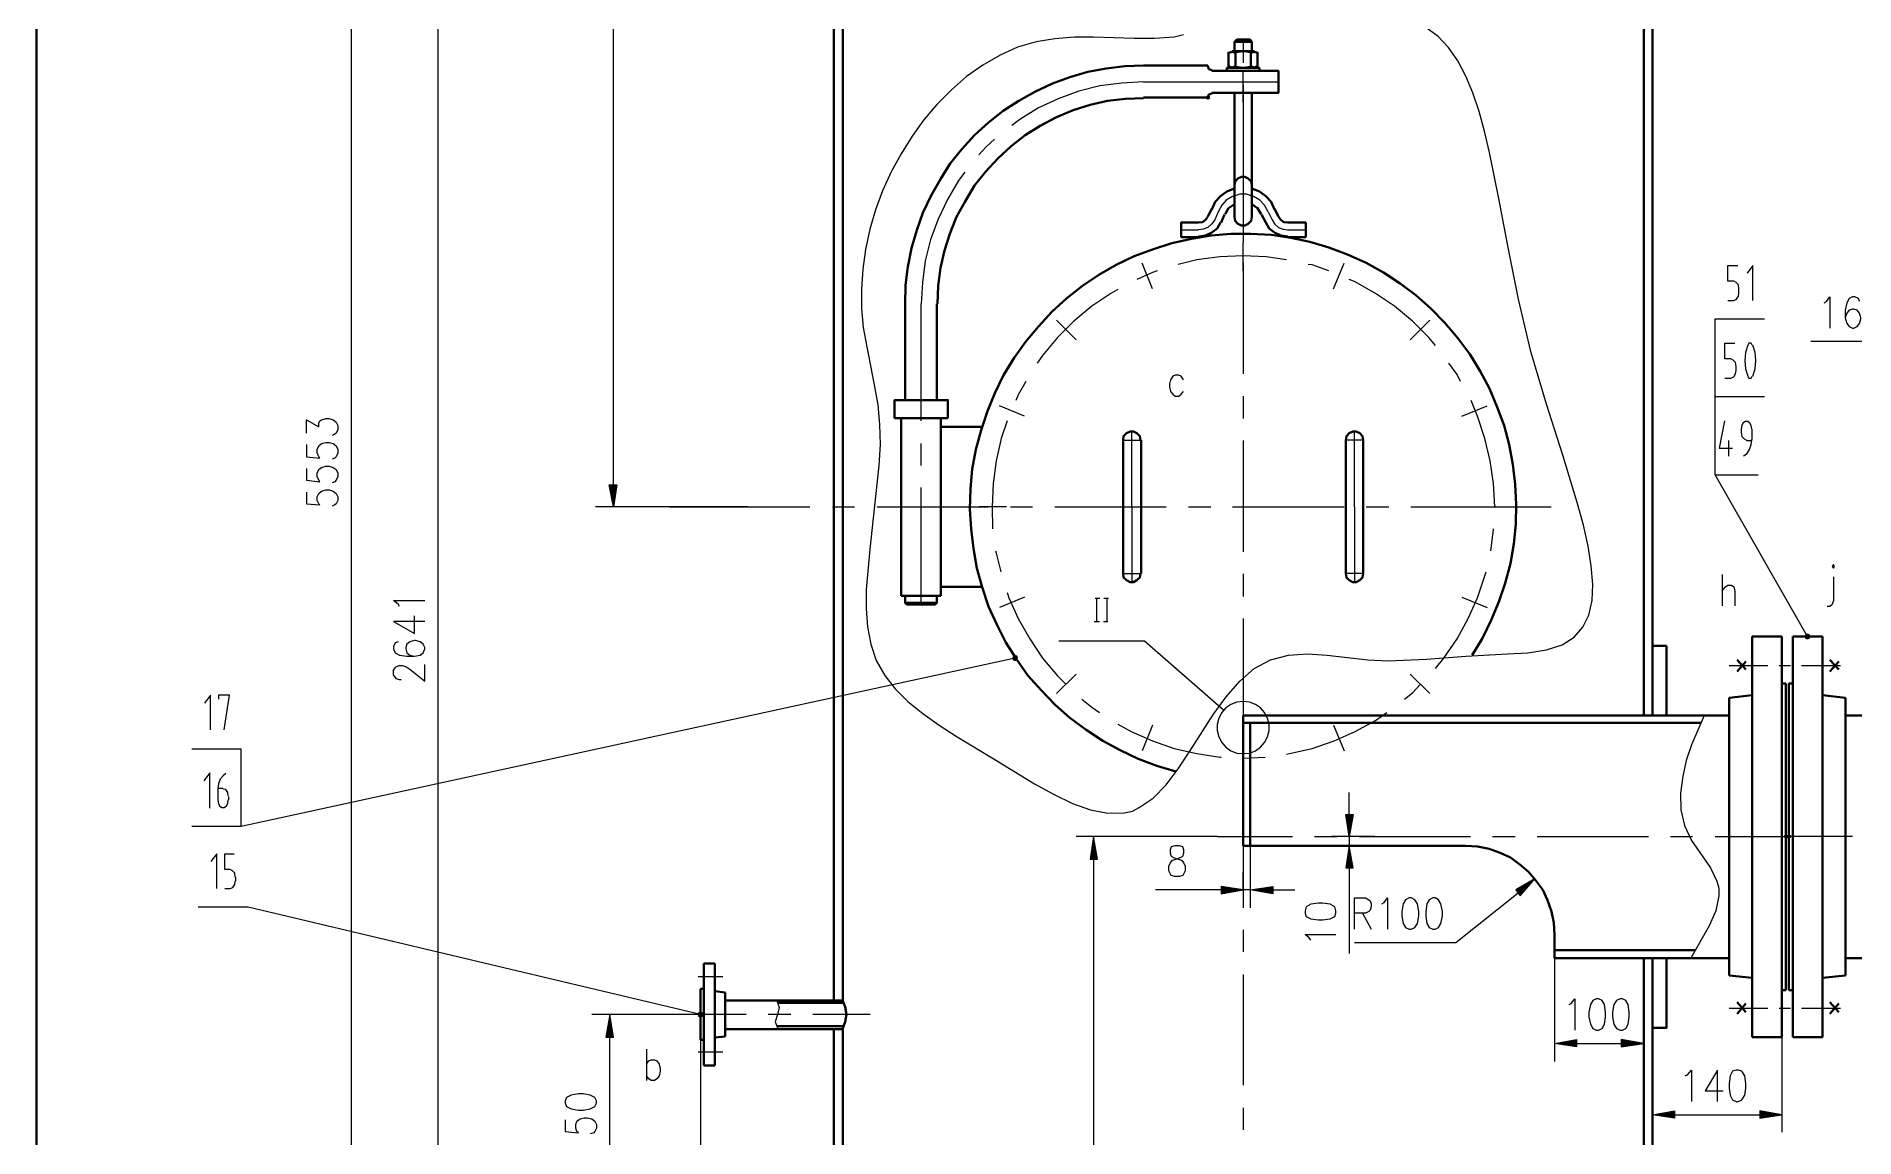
# Model space of a CAD drawing. Header units: millimetres. Extents: x -892 to 4698, y -3687 to 4524.
# Drawn here: x -892 to 1152, y 586 to 1824 of the extents above; entities that cross this region are included whole.
import ezdxf

# ---------------------------------------------------------------- set-up
doc = ezdxf.new("R2010")
doc.units = ezdxf.units.MM
doc.layers.add('1', color=7, linetype='Continuous')

msp = doc.modelspace()

# ---------------------------------------------------------------- hatches: boundary and pattern name
h = msp.add_hatch(color=0)
h.dxf.hatch_style = 2
h.paths.add_polyline_path([(424.8, 1752.7), (422.9, 1754), (422.9, 1756.6), (424.8, 1757.9), (427.4, 1756.6), (427.4, 1754)])
h = msp.add_hatch(color=0)
h.dxf.hatch_style = 2
h.paths.add_polyline_path([(-247.7, 1320), (-239.3, 1320), (-243.2, 1295.2)])
h = msp.add_hatch(color=0)
h.dxf.hatch_style = 2
h.paths.add_polyline_path([(747.4, 1293.9), (746.8, 1294.6), (746.8, 1295.9), (747.4, 1296.5), (748.7, 1295.9), (748.7, 1294.6)])
h = msp.add_hatch(color=0)
h.dxf.hatch_style = 2
h.paths.add_polyline_path([(579.9, 949.2), (588.4, 949.2), (583.8, 924.4)])
h = msp.add_hatch(color=0)
h.dxf.hatch_style = 2
h.paths.add_polyline_path([(292.5, 899), (301, 899), (296.4, 924.4)])
h = msp.add_hatch(color=0)
h.dxf.hatch_style = 2
h.paths.add_polyline_path([(1074.6, 921.8), (1072.6, 923.1), (1072.6, 925.7), (1074.6, 927), (1077.2, 925.7), (1077.2, 923.1)])
h = msp.add_hatch(color=0)
h.dxf.hatch_style = 2
h.paths.add_polyline_path([(1077.8, 921.8), (1075.9, 923.1), (1075.9, 925.7), (1077.8, 927), (1080.4, 925.7), (1080.4, 923.1)])
h = msp.add_hatch(color=0)
h.dxf.hatch_style = 2
h.paths.add_polyline_path([(579.9, 889.2), (588.4, 889.2), (583.8, 914)])
h = msp.add_hatch(color=0)
h.dxf.hatch_style = 2
h.paths.add_polyline_path([(439.8, 868.4), (439.8, 859.9), (464.6, 864.4)])
h = msp.add_hatch(color=0)
h.dxf.hatch_style = 2
h.paths.add_polyline_path([(497.8, 868.4), (497.8, 859.9), (472.4, 864.4)])
h = msp.add_hatch(color=0)
h.dxf.hatch_style = 2
h.paths.add_polyline_path([(770.9, 864.4), (776.1, 857.9), (792.4, 876.8)])
h = msp.add_hatch(color=0)
h.dxf.hatch_style = 2
h.paths.add_polyline_path([(-251.6, 698.9), (-243.2, 698.9), (-247.1, 724.3)])
h = msp.add_hatch(color=0)
h.dxf.hatch_style = 2
h.paths.add_polyline_path([(-145.4, 721.7), (-147.4, 723), (-147.4, 725.6), (-145.4, 726.9), (-142.8, 725.6), (-142.8, 723)])
h = msp.add_hatch(color=0)
h.dxf.hatch_style = 2
h.paths.add_polyline_path([(839.3, 696.3), (839.3, 687.8), (814.5, 691.7)])
h = msp.add_hatch(color=0)
h.dxf.hatch_style = 2
h.paths.add_polyline_path([(889.5, 696.3), (889.5, 687.8), (914.9, 691.7)])
h = msp.add_hatch(color=0)
h.dxf.hatch_style = 2
h.paths.add_polyline_path([(949.4, 616.1), (949.4, 607.7), (924.7, 611.6)])
h = msp.add_hatch(color=0)
h.dxf.hatch_style = 2
h.paths.add_polyline_path([(1045.2, 616.1), (1045.2, 607.7), (1070, 611.6)])

# ---------------------------------------------------------------- linework, layer by layer
at = {"layer": '1', "color": 0, "lineweight": 50}
for points in [[(-891.6, -3685.1), (-891.6, 4523.8), (4698, 4523.8), (4698, -3685.1), (-891.6, -3685.1)], [(914.9, 1060.6), (914.9, 2139.8), (914.9, 2319.7)], [(924.7, 1060.6), (924.7, 2139.8), (924.7, 2311.9)], [(4.5, 2139.8), (4.5, 1295.2), (4.5, 740)], [(14.9, 2139.8), (14.9, 1295.2), (14.9, 740)], [(457.4, 1820.5), (454.8, 1817.9), (474.4, 1817.9), (472.4, 1820.5)], [(457.4, 1820.5), (472.4, 1820.5)], [(456.1, 1805.5), (452.2, 1806.8), (448.3, 1805.5)], [(448.3, 1806.2), (448.3, 1789.9)], [(452.2, 1807.5), (477, 1807.5)], [(454.8, 1807.5), (454.8, 1817.9)], [(473.1, 1806.2), (464.6, 1807.5), (456.1, 1806.2)], [(456.1, 1806.2), (456.1, 1789.9)], [(480.9, 1805.5), (477, 1806.8), (473.1, 1805.5)], [(473.1, 1806.2), (473.1, 1789.9)], [(474.4, 1807.5), (474.4, 1817.9)], [(480.9, 1806.2), (480.9, 1789.9)], [(352.5, 1791.2), (331.6, 1790.5), (310.8, 1787.9), (289.9, 1784), (269.7, 1778.1), (250.2, 1771), (230.6, 1761.8), (212.4, 1751.4), (194.8, 1740.3), (178.5, 1727.3), (162.8, 1713), (148.5, 1697.3), (135.5, 1681), (124.4, 1663.4), (114, 1645.2), (104.8, 1625.6), (97.7, 1606.1), (91.8, 1585.9), (87.9, 1565), (85.3, 1544.2), (84.6, 1523.3)], [(352.5, 1791.2), (424.8, 1791.2)], [(424.8, 1790.5), (424.8, 1791.2)], [(424.8, 1790.5), (426.1, 1787.3), (429.4, 1786)], [(429.4, 1785.3), (504.3, 1785.3), (504.3, 1760.5), (429.4, 1760.5)], [(446.3, 1785.3), (446.3, 1788.6), (482.8, 1788.6), (482.8, 1785.3), (446.3, 1785.3)], [(448.3, 1790.5), (452.2, 1789.2), (456.1, 1790.5)], [(452.2, 1788.6), (477, 1788.6)], [(456.1, 1789.9), (464.6, 1788.6), (473.1, 1789.9)], [(473.1, 1790.5), (477, 1789.2), (480.9, 1790.5)], [(429.4, 1759.9), (426.1, 1758.6), (424.8, 1755.3)], [(454.8, 1621.1), (454.8, 1760.5)], [(474.4, 1621.1), (474.4, 1760.5)], [(352.5, 1754.7), (332.3, 1754), (312.1, 1751.4), (292.5, 1746.9), (273.6, 1741), (254.7, 1733.2), (236.5, 1723.4), (219.5, 1713), (203.9, 1700.6), (188.9, 1686.9), (175.2, 1671.9), (162.8, 1656.3), (152.4, 1639.3), (142.6, 1621.1), (134.8, 1602.2), (129, 1583.3), (124.4, 1563.7), (121.8, 1543.5), (121.1, 1523.3)], [(352.5, 1755.3), (424.8, 1755.3)], [(474.4, 1656.3), (473.7, 1660.8), (470.4, 1664.1), (466.5, 1666), (462.6, 1666), (458.7, 1664.1), (455.5, 1660.8), (454.8, 1656.3)], [(454.8, 1653), (446.3, 1649.7), (439.2, 1644.5), (433.3, 1638), (429.4, 1629.5)], [(454.8, 1635.4), (448.3, 1630.8), (444.4, 1624.3)], [(499.8, 1629.5), (495.9, 1638), (490, 1644.5), (482.8, 1649.7), (474.4, 1653)], [(484.8, 1624.3), (480.9, 1630.8), (474.4, 1635.4)], [(414.4, 1614.6), (394.8, 1614.6), (394.8, 1598.3)], [(414.4, 1614.6), (419, 1615.2), (422.2, 1617.8), (424.8, 1621.1)], [(414.4, 1598.9), (422.2, 1600.2), (429.4, 1603.5), (435.3, 1608), (439.2, 1614.6)], [(429.4, 1630.2), (424.8, 1621.7)], [(443.7, 1623.7), (439.8, 1614.6)], [(454.8, 1621.1), (455.5, 1616.5), (458.7, 1613.3), (462.6, 1611.3), (466.5, 1611.3), (470.4, 1613.3), (473.7, 1616.5), (474.4, 1621.1)], [(485.4, 1623.7), (490, 1614.6)], [(490, 1614.6), (493.9, 1608), (499.8, 1603.5), (506.9, 1600.2), (514.8, 1598.9)], [(499.8, 1630.2), (504.3, 1621.7)], [(504.3, 1621.1), (506.9, 1617.8), (510.2, 1615.2), (514.8, 1614.6)], [(535, 1614.6), (514.8, 1614.6)], [(535, 1614.6), (535, 1598.3)], [(722, 1128.4), (733.7, 1147.3), (743.5, 1167.5), (752, 1188.3), (759.1, 1209.2), (765, 1231.4), (768.9, 1253.5), (770.9, 1275.7), (771.5, 1297.8), (770.2, 1320.6), (767.6, 1342.8), (763.7, 1365), (757.8, 1386.5), (750, 1407.3), (741.6, 1428.2), (731.1, 1447.7), (719.4, 1466.6), (705.7, 1484.9), (691.4, 1501.8), (675.7, 1518.1), (658.8, 1533.1), (641.2, 1546.1), (622.3, 1558.5), (602.7, 1569.6), (581.9, 1578.7), (561, 1586.5), (539.5, 1593), (518, 1597.6), (495.9, 1600.9), (473.1, 1602.2), (450.9, 1602.2), (428.7, 1600.2), (406.6, 1596.3), (384.4, 1591.7), (362.9, 1584.6), (342.1, 1576.8), (321.9, 1567), (302.3, 1555.9), (284.1, 1543.5), (266.5, 1529.8), (249.5, 1514.2), (234.5, 1497.9), (220.2, 1481), (207.2, 1462.7), (195.4, 1443.2), (185.7, 1423), (177.2, 1402.8), (170, 1381.2), (164.1, 1359.7), (160.2, 1337.6), (158.3, 1315.4), (157.6, 1292.6), (158.9, 1270.5), (161.5, 1248.3), (165.4, 1226.1), (171.3, 1204.6), (178.5, 1183.1), (187.6, 1162.9), (198, 1142.7), (209.8, 1123.8), (222.8, 1105.6), (237.8, 1088.6), (253.4, 1072.3), (269.7, 1058), (288, 1044.3), (306.9, 1031.9), (326.4, 1021.5), (346.6, 1011.7), (367.5, 1003.9), (389, 997.4)], [(394.8, 1598.3), (414.4, 1598.3)], [(535, 1598.3), (514.8, 1598.3)], [(84.6, 1415.1), (84.6, 1523.3)], [(120.5, 1415.1), (120.5, 1523.3)], [(72.9, 1394.9), (72.9, 1415.1), (132.9, 1415.1), (132.9, 1394.9)], [(72.9, 1394.9), (132.9, 1394.9)], [(80.1, 1394.9), (80.1, 1194.9)], [(125, 1394.9), (125, 1194.9)], [(125, 1385.2), (170.7, 1385.2)], [(349.2, 1370.2), (348.6, 1374.7), (345.3, 1378), (341.4, 1379.9), (337.5, 1379.9), (333.6, 1378), (330.3, 1374.7), (329.7, 1370.2)], [(329.7, 1295.2), (329.7, 1370.2)], [(349.9, 1295.2), (349.9, 1370.2)], [(599.5, 1370.2), (598.8, 1374.7), (595.6, 1378), (591.7, 1379.9), (587.8, 1379.9), (583.8, 1378), (580.6, 1374.7), (579.9, 1370.2)], [(579.9, 1295.2), (579.9, 1370.2)], [(599.5, 1295.2), (599.5, 1370.2)], [(329.7, 1295.2), (329.7, 1220.3)], [(349.9, 1295.2), (349.9, 1220.3)], [(579.9, 1295.2), (579.9, 1220.3)], [(599.5, 1295.2), (599.5, 1220.3)], [(329.7, 1220.3), (330.3, 1215.7), (333.6, 1212.5), (337.5, 1210.5), (341.4, 1210.5), (345.3, 1212.5), (348.6, 1215.7), (349.2, 1220.3)], [(579.9, 1220.3), (580.6, 1215.7), (583.8, 1212.5), (587.8, 1210.5), (591.7, 1210.5), (595.6, 1212.5), (598.8, 1215.7), (599.5, 1220.3)], [(80.1, 1194.9), (125, 1194.9)], [(84.6, 1194.9), (84.6, 1187)], [(86.6, 1185.1), (84.6, 1187), (120.5, 1187), (118.5, 1185.1)], [(120.5, 1194.9), (120.5, 1187)], [(125, 1205.3), (170.7, 1205.3)], [(86.6, 1185.1), (118.5, 1185.1)], [(1036.8, 698.9), (1036.8, 1149.2)], [(1036.8, 1149.2), (1070, 1149.2)], [(1070, 1149.2), (1070, 698.9)], [(1082.4, 1149.2), (1082.4, 698.9)], [(1115.6, 1149.2), (1082.4, 1149.2)], [(1115.6, 698.9), (1115.6, 1149.2)], [(924.7, 1138.8), (940.3, 1138.8)], [(940.3, 1060.6), (940.3, 1138.8)], [(1019.8, 1123.2), (1029.6, 1112.1)], [(1019.8, 1110.1), (1029.6, 1121.2)], [(1124.1, 1123.2), (1133.9, 1112.1)], [(1124.1, 1110.1), (1133.9, 1121.2)], [(1036.8, 1083.4), (1010.7, 1080.2)], [(1070, 1096.5), (1074.6, 1096.5)], [(1074.6, 1096.5), (1074.6, 751.7)], [(1077.8, 1096.5), (1077.8, 751.7)], [(1082.4, 1096.5), (1077.8, 1096.5)], [(1115.6, 1083.4), (1141.7, 1080.2)], [(1010.7, 1080.2), (1010.7, 768)], [(1141.7, 1080.2), (1141.7, 768)], [(464.6, 1060.6), (1010.7, 1060.6)], [(464.6, 1060.6), (464.6, 914)], [(464.6, 1052.1), (978.8, 1052.1)], [(472.4, 1052.1), (472.4, 914)], [(1237.5, 1060.6), (1141.7, 1060.6)], [(714.8, 914), (464.6, 914)], [(814.5, 814.3), (813.9, 827.3), (811.3, 840.3), (806.7, 852.7), (801.5, 864.4), (793.7, 874.9), (785.2, 884.7), (775.4, 893.1), (765, 900.9), (753.3, 906.2), (740.9, 910.7), (727.9, 913.3), (714.8, 914)], [(814.5, 787.5), (814.5, 814.3)], [(-141.5, 781.7), (-141.5, 667)], [(-141.5, 781.7), (-129.1, 781.7)], [(-129.1, 667), (-129.1, 781.7)], [(814.5, 796.7), (972.9, 796.7)], [(814.5, 787.5), (1010.7, 787.5)], [(914.9, -175.7), (914.9, 787.5)], [(924.7, -175.7), (924.7, 787.5)], [(940.3, 787.5), (940.3, 709.3), (924.7, 709.3)], [(1237.5, 787.5), (1141.7, 787.5)], [(1036.8, 765.4), (1010.7, 768)], [(1115.6, 765.4), (1141.7, 768)], [(-145.4, 695.7), (-145.4, 753)], [(-141.5, 753), (-145.4, 753)], [(-129.1, 750.4), (-117.4, 749.1)], [(-117.4, 699.6), (-117.4, 749.1)], [(14.9, 740), (-117.4, 740)], [(16.2, 737.4), (-58.1, 737.4)], [(14.3, 708), (17.5, 715.9), (18.8, 724.3), (17.5, 732.8), (14.3, 740.6)], [(1019.8, 738), (1029.6, 726.9)], [(1019.8, 725), (1029.6, 736.7)], [(1070, 751.7), (1074.6, 751.7)], [(1082.4, 751.7), (1077.8, 751.7)], [(1124.1, 738), (1133.9, 726.9)], [(1124.1, 725), (1133.9, 736.7)], [(-141.5, 695.7), (-145.4, 695.7)], [(-129.1, 698.3), (-117.4, 699.6)], [(14.9, 708), (-117.4, 708)], [(16.2, 711.3), (-60, 711.3)], [(4.5, 490.4), (4.5, 708)], [(14.9, 490.4), (14.9, 708)], [(1070, 698.9), (1036.8, 698.9)], [(1082.4, 698.9), (1115.6, 698.9)], [(-129.1, 667), (-141.5, 667)]]:
    msp.add_lwpolyline(points, dxfattribs=at)
at = {"layer": '1', "color": 0, "lineweight": 25}
for points in [[(-537.7, 4098.2), (-537.7, -1404.1)], [(-440, -150.9), (-440, 2440.3)], [(-243.2, 1320), (-243.2, 2440.3)], [(14.9, 1613.9), (14.9, 2085.7)], [(914.9, 1268.5), (914.9, 2085.7)], [(397.5, 1825.7), (387, 1823.1), (364.9, 1821.8), (342.1, 1821.8), (296.4, 1823.1), (274.9, 1823.1), (252.8, 1821.1), (231.9, 1817.9), (211.1, 1812), (191.5, 1802.9), (172, 1791.8), (153.7, 1778.8), (136.8, 1763.8), (120.5, 1747.5), (105.5, 1729.9), (92.5, 1711.7), (80.1, 1692.1), (69, 1671.9), (59.2, 1650.4), (51.4, 1628.9), (44.9, 1607.4), (40.3, 1584.6), (37.1, 1562.4), (35.8, 1540.3), (35.8, 1518.1), (37.7, 1496.6), (41.6, 1475.1), (50.1, 1432.1), (54, 1409.9), (56, 1387.8), (56.6, 1365), (55.3, 1341.5), (44.9, 1247.6), (41, 1202), (41, 1180.5), (42.3, 1160.3), (46.2, 1140.8), (52.1, 1122.5), (61.8, 1105.6), (73.6, 1090.6), (87.9, 1076.3), (104.8, 1062.6), (123.1, 1049.5), (143.3, 1036.5), (185.7, 1011.1), (230, 983.7), (251.5, 972), (273, 961.6), (293.2, 954.4), (312.7, 950.5), (331, 951.1), (340.1, 953.1), (347.9, 957), (363.6, 967.4), (377.9, 982.4), (391.6, 1000.7), (404.6, 1020.2), (431.3, 1061.9), (445.7, 1081.5), (460.7, 1099.1), (477, 1113.4), (495.2, 1123.2), (515.4, 1128.4), (536.9, 1129.7), (559.1, 1128.4), (581.9, 1125.8), (604.7, 1123.2), (627.5, 1121.9), (670.5, 1123.8), (714.8, 1127.1), (761.8, 1129.7), (784.6, 1131), (805.4, 1134.3), (823, 1140.1), (836.7, 1148.6), (846.5, 1159.7), (853, 1173.4), (856.9, 1189.6), (857.6, 1207.9), (855.6, 1228.7), (852.3, 1250.9), (847.1, 1274.4), (840, 1299.8), (823.7, 1353.2), (805.4, 1410.6), (787.8, 1469.9), (774.1, 1528.5), (762.4, 1586.5), (752, 1641.9), (741.6, 1693.4), (735.7, 1717.5), (729.8, 1739.7), (722.7, 1760.5), (714.8, 1779.4), (705.7, 1796.4), (695.3, 1811.4), (683.6, 1823.8), (669.9, 1834.2)], [(464.6, 1819.2), (464.6, 1794.4)], [(464.6, 1750.1), (464.6, 1785.3)], [(352.5, 1772.9), (328.4, 1771.6), (303.6, 1768.4), (280.1, 1762.5), (256.7, 1754), (234.5, 1743.6), (213.7, 1730.6), (204.6, 1724)], [(352.5, 1772.9), (504.3, 1772.9)], [(464.6, 1769.7), (464.6, 1644.5)], [(185, 1708.4), (175.9, 1699.9), (167.4, 1690.8)], [(151.8, 1671.3), (144.6, 1662.1), (132.2, 1640.6), (121.8, 1618.5), (113.3, 1595.7), (107.4, 1571.5), (104.2, 1547.4), (102.9, 1523.3)], [(454.8, 1656.3), (454.8, 1621.1)], [(464.6, 1666.7), (464.6, 1591.7)], [(474.4, 1656.3), (474.4, 1621.1)], [(492.6, 1626.9), (488.7, 1634.1), (483.5, 1640), (476.3, 1643.9), (468.5, 1646.5), (460.7, 1646.5), (452.8, 1643.9), (445.7, 1640), (440.5, 1634.1), (436.6, 1626.9), (432.6, 1617.8), (429.4, 1613.3), (424.8, 1609.3), (419.6, 1607.4), (414.4, 1606.7)], [(464.6, 1619.8), (464.6, 1594.4)], [(492.6, 1626.9), (497.2, 1617.8), (499.8, 1613.3), (504.3, 1609.3), (509.5, 1607.4), (514.8, 1606.7), (535, 1606.7)], [(394.8, 1606.7), (414.4, 1606.7)], [(513.5, 1572.8), (490.6, 1576.1), (464.6, 1577.4), (438.5, 1576.1), (412.4, 1572.8), (391.6, 1567.6)], [(464.6, 1560.5), (464.6, 1591.7)], [(368.1, 1560.5), (362.9, 1558.5), (345.3, 1550.7)], [(362.9, 1540.3), (351.2, 1568.9)], [(464.6, 1569.6), (464.6, 1444.5)], [(561, 1560.5), (542.1, 1567), (537.6, 1567.6)], [(566.2, 1540.3), (578, 1568.9)], [(1015.9, 1548.7), (1009.4, 1548.7), (1009.4, 1566.3), (1020.5, 1566.3)], [(1037.4, 1527.2), (1037.4, 1566.3), (1030.9, 1557.9)], [(323.8, 1539.6), (316, 1535), (294.5, 1520.7), (274.3, 1503.8), (256, 1485.5), (239.1, 1465.3), (233.2, 1456.8)], [(680.9, 1476.4), (673.1, 1485.5), (654.9, 1503.8), (634.7, 1520.7), (613.2, 1535), (590.4, 1548.1), (583.8, 1550.7)], [(1021.8, 1540.3), (1021.1, 1544.8), (1018.5, 1547.4), (1015.9, 1548.7)], [(1015.9, 1527.2), (1019.2, 1528.5), (1021.1, 1531.8), (1021.8, 1535.7)], [(1021.8, 1535.7), (1021.8, 1540.3)], [(102.9, 1391.7), (102.9, 1523.3)], [(1009.4, 1527.2), (1015.9, 1527.2)], [(1117.6, 1524.6), (1120.2, 1525.9), (1124.1, 1531.1), (1124.1, 1495.9)], [(1157.3, 1525.9), (1156, 1529.2), (1152.1, 1531.1), (1149.5, 1531.1), (1145.6, 1529.2), (1143, 1524.6), (1141, 1516.1), (1141, 1507.7), (1143, 1501.2), (1145.6, 1497.9), (1149.5, 1495.9), (1150.8, 1495.9), (1154.7, 1497.9), (1157.3, 1501.2), (1158.6, 1506.4), (1158.6, 1507.7), (1157.3, 1512.9), (1154.7, 1516.1), (1150.8, 1517.5), (1149.5, 1517.5), (1145.6, 1516.1), (1143, 1512.9), (1141, 1507.7)], [(276.9, 1482.9), (254.7, 1505.1)], [(652.3, 1482.9), (674.4, 1505.1)], [(995.1, 1419), (995.1, 1506.4), (1050.5, 1506.4)], [(1012.7, 1461.4), (1006.1, 1461.4), (1006.1, 1479), (1017.2, 1479)], [(1036.8, 1477), (1035.5, 1479), (1032.9, 1479), (1031.6, 1477), (1029, 1468.6), (1028.3, 1459.5), (1029, 1450.3), (1031.6, 1441.9)], [(1037.4, 1441.9), (1040, 1450.3), (1040.7, 1459.5), (1040, 1468.6), (1037.4, 1477)], [(1203, 1481), (1102.6, 1481)], [(709, 1436), (705.1, 1443.8), (695.9, 1456.8)], [(1018.5, 1452.9), (1017.9, 1457.5), (1015.3, 1460.1), (1012.7, 1461.4)], [(1018.5, 1448.4), (1018.5, 1452.9)], [(220.2, 1436), (211.7, 1421), (209.1, 1414.5)], [(397.5, 1437.9), (394.8, 1441.9), (392.2, 1443.2), (388.3, 1443.2), (385.7, 1441.9), (383.1, 1437.9), (381.8, 1433.4), (381.8, 1430.1), (383.1, 1424.9), (385.7, 1421.7), (388.3, 1419.7), (392.2, 1419.7), (394.8, 1421.7), (397.5, 1424.9)], [(1006.1, 1439.9), (1012.7, 1439.9)], [(1012.7, 1439.9), (1015.9, 1441.2), (1017.9, 1444.5), (1018.5, 1448.4)], [(1031.6, 1441.9), (1032.9, 1439.9), (1035.5, 1439.9), (1036.8, 1441.9)], [(464.6, 1419.7), (464.6, 1394.3)], [(747.4, 1295.2), (746.1, 1321.3), (742.2, 1346.7), (736.3, 1372.1), (727.9, 1396.9), (720.7, 1414.5)], [(995.1, 1331.1), (995.1, 1419), (1050.5, 1419)], [(-587.9, 1378), (-587.9, 1393), (-574.2, 1385.2), (-574.2, 1389.1), (-572.9, 1391.7), (-571, 1393), (-566.4, 1394.3), (-562.5, 1394.3), (-557.9, 1393), (-554.7, 1390.4), (-552.7, 1386.5), (-552.7, 1381.9), (-554.7, 1378), (-556, 1376.7), (-559.2, 1375.4)], [(199.3, 1391.7), (192.8, 1372.1), (187, 1346.7), (183.7, 1321.3), (182.4, 1295.2), (183, 1270.5)], [(218.9, 1396.9), (190.9, 1408.6)], [(710.3, 1396.9), (738.9, 1408.6)], [(1005.5, 1391.7), (999.6, 1361), (1014.6, 1361)], [(1036.1, 1382.6), (1035.5, 1386.5), (1034.2, 1389.1), (1031.6, 1391), (1029, 1391), (1026.3, 1389.1), (1025, 1386.5), (1024.4, 1382.6)], [(329.7, 1370.2), (349.9, 1370.2)], [(339.5, 1295.2), (339.5, 1379.9)], [(464.6, 1369.5), (464.6, 1244.4)], [(599.5, 1370.2), (579.9, 1370.2)], [(589.7, 1295.2), (589.7, 1379.9)], [(1010.1, 1369.5), (1010.1, 1351.9)], [(1024.4, 1382.6), (1024.4, 1378.6)], [(1024.4, 1378.6), (1025, 1374.1), (1027.7, 1371.5), (1030.3, 1370.2)], [(1027, 1352.6), (1030.9, 1355.2), (1033.5, 1359.7), (1035.5, 1365), (1036.1, 1370.8)], [(1030.3, 1369.5), (1036.8, 1369.5)], [(1036.8, 1370.8), (1036.8, 1382.6)], [(-587.9, 1365), (-587.9, 1351.3), (-572.9, 1350), (-574.2, 1351.3), (-576.2, 1355.8), (-576.2, 1359.7), (-574.2, 1363.7), (-571, 1366.3), (-566.4, 1367.6), (-562.5, 1367.6), (-557.9, 1366.3), (-554.7, 1363.7), (-552.7, 1359.7), (-552.7, 1355.8), (-554.7, 1351.3), (-556, 1350), (-559.2, 1348.7)], [(102.9, 1341.5), (102.9, 1366.3)], [(-587.9, 1338.2), (-587.9, 1325.2), (-572.9, 1323.2), (-574.2, 1325.2), (-576.2, 1329.1), (-576.2, 1333), (-574.2, 1336.9), (-571, 1339.5), (-566.4, 1340.8), (-562.5, 1340.8), (-557.9, 1339.5), (-554.7, 1336.9), (-552.7, 1333), (-552.7, 1329.1), (-554.7, 1325.2), (-556, 1323.2), (-559.2, 1321.9)], [(1098.7, 1149.2), (995.1, 1331.1), (1043.3, 1331.1)], [(-587.9, 1311.5), (-587.9, 1298.5), (-572.9, 1297.2), (-574.2, 1298.5), (-576.2, 1302.4), (-576.2, 1306.3), (-574.2, 1310.2), (-571, 1312.8), (-566.4, 1314.1), (-562.5, 1314.1), (-557.9, 1312.8), (-554.7, 1310.2), (-552.7, 1306.3), (-552.7, 1302.4), (-554.7, 1298.5), (-556, 1297.2), (-559.2, 1295.9)], [(-247.7, 1320), (-239.3, 1320), (-243.2, 1295.2), (-247.7, 1320)], [(102.9, 1185.1), (102.9, 1316.7)], [(-92, 1295.2), (-263.4, 1295.2)], [(-180, 1295.2), (-22.2, 1295.2)], [(3.2, 1295.2), (27.9, 1295.2)], [(53.4, 1295.2), (177.8, 1295.2)], [(198.7, 1295.2), (168.1, 1295.2)], [(203.2, 1295.2), (228, 1295.2)], [(252.8, 1295.2), (377.9, 1295.2)], [(339.5, 1295.2), (339.5, 1209.8)], [(403.3, 1295.2), (428.1, 1295.2)], [(452.8, 1295.2), (578, 1295.2)], [(589.7, 1295.2), (589.7, 1209.8)], [(602.7, 1295.2), (628.2, 1295.2)], [(652.9, 1295.2), (810.6, 1295.2)], [(730.5, 1295.2), (761.1, 1295.2)], [(742.9, 1245.7), (746.1, 1269.2), (746.1, 1270.5)], [(186.3, 1245.7), (187, 1243.1), (192.2, 1222.2)], [(1126.7, 1228.1), (1128, 1226.1), (1129.3, 1228.1), (1128, 1230.1), (1126.7, 1228.1)], [(329.7, 1220.3), (349.9, 1220.3)], [(464.6, 1219.6), (464.6, 1194.2)], [(599.5, 1220.3), (579.9, 1220.3)], [(680.9, 1113.4), (690.1, 1125.1), (705.1, 1146.6), (717.4, 1169.4), (727.9, 1192.9), (736.3, 1217.7), (737.6, 1222.2)], [(1002.9, 1219), (1002.9, 1183.8)], [(1002.9, 1200.7), (1006.8, 1205.3), (1009.4, 1207.2), (1013.3, 1207.2), (1015.9, 1205.3), (1017.2, 1200.7), (1017.2, 1183.8)], [(1128, 1216.4), (1128, 1189.6), (1126.7, 1185.1), (1124.1, 1183.1), (1120.8, 1183.1)], [(-483.6, 1183.1), (-484.9, 1185.7), (-490.2, 1189.6), (-455, 1189.6)], [(218.9, 1193.6), (190.9, 1181.8)], [(199.3, 1198.8), (201.3, 1192.9), (211.7, 1169.4), (224.8, 1146.6), (239.1, 1125.1), (256, 1104.9), (265.2, 1095.8)], [(298.4, 1192.3), (303.6, 1192.3)], [(299.7, 1192.3), (299.7, 1166.2)], [(308.2, 1192.3), (313.4, 1192.3)], [(311.4, 1192.3), (311.4, 1166.2)], [(710.3, 1193.6), (738.9, 1181.8)], [(-455, 1166.2), (-490.2, 1166.2), (-466.7, 1152.5), (-466.7, 1172.7)], [(297.1, 1166.2), (303, 1166.2)], [(307.5, 1166.2), (312.7, 1166.2)], [(464.6, 1169.4), (464.6, 1044.3)], [(-484.9, 1143.4), (-488.2, 1142.1), (-490.2, 1138.2), (-490.2, 1135.6), (-488.2, 1131), (-483.6, 1128.4), (-475.2, 1127.1), (-466.7, 1127.1), (-460.2, 1128.4), (-456.9, 1131), (-455, 1135.6), (-455, 1136.9), (-456.9, 1140.8), (-460.2, 1143.4), (-465.4, 1144.7), (-466.7, 1144.7), (-471.9, 1143.4), (-475.2, 1140.8), (-476.5, 1136.9), (-476.5, 1135.6), (-475.2, 1131), (-471.9, 1128.4), (-466.7, 1127.1)], [(1098.7, 1151.8), (1096.7, 1151.2), (1096.1, 1149.2), (1096.7, 1147.3), (1098.7, 1146.6), (1100.6, 1147.3), (1101.3, 1149.2), (1100.6, 1151.2), (1098.7, 1151.8)], [(1098.7, 1150.5), (1097.4, 1149.9), (1098, 1147.9), (1099.3, 1147.9), (1100, 1149.9), (1098.7, 1150.5)], [(208.5, 1125.1), (-661.6, 935.5), (-717, 935.5)], [(208.5, 1127.7), (206.5, 1127.1), (205.9, 1125.1), (206.5, 1123.2), (208.5, 1122.5), (210.4, 1123.2), (211.1, 1125.1), (210.4, 1127.1), (208.5, 1127.7)], [(208.5, 1126.4), (207.2, 1125.8), (207.8, 1123.8), (209.1, 1123.8), (209.8, 1125.8), (208.5, 1126.4)], [(442.4, 1066.5), (353.8, 1144), (257.3, 1144)], [(-481.7, 1100.4), (-483.6, 1100.4), (-486.9, 1101.7), (-488.2, 1103.6), (-490.2, 1106.2), (-490.2, 1111.4), (-488.2, 1114), (-486.9, 1115.4), (-483.6, 1116.7), (-480.4, 1116.7), (-476.5, 1115.4), (-471.9, 1112.7), (-455, 1099.1), (-455, 1118)], [(276.9, 1106.9), (254.7, 1085.4)], [(652.3, 1106.9), (674.4, 1085.4)], [(1010.7, 1116.7), (1054.4, 1116.7)], [(1066.8, 1116.7), (1079.8, 1116.7)], [(1092.2, 1116.7), (1135.8, 1116.7)], [(-696.1, 1044.3), (-696.1, 1083.4), (-702.6, 1074.3)], [(-680.5, 1044.3), (-674.6, 1083.4), (-687, 1083.4), (-687, 1078.9)], [(645.8, 1078.9), (654.9, 1086), (664, 1095.8)], [(283.4, 1078.9), (294.5, 1069.7), (303, 1063.9)], [(464.6, 1076.3), (457.4, 1075.6), (450.9, 1073), (445, 1069.1), (440.5, 1063.9), (437.2, 1057.4), (435.3, 1050.2), (435.3, 1043.7), (437.2, 1036.5), (440.5, 1030), (445, 1024.8), (450.9, 1020.9), (457.4, 1018.2), (464.6, 1017.6), (471.7, 1018.2), (478.3, 1020.9), (484.1, 1024.8), (488.7, 1030), (492, 1036.5), (493.9, 1043.7), (493.9, 1050.2), (492, 1057.4), (488.7, 1063.9), (484.1, 1069.1), (478.3, 1073), (471.7, 1075.6), (464.6, 1076.3)], [(513.5, 1016.9), (516.7, 1017.6), (542.1, 1023.5), (566.9, 1031.9), (590.4, 1042.4), (613.2, 1054.7), (626.2, 1063.9)], [(323.8, 1050.8), (338.8, 1042.4), (362.9, 1031.9), (387, 1023.5), (412.4, 1017.6), (438.5, 1013.7), (439.8, 1013.7)], [(362.9, 1049.5), (351.2, 1020.9)], [(566.2, 1049.5), (578, 1020.9)], [(982.7, 1060.6), (968.3, 1027.4), (962.5, 1009.8), (958.6, 992.2), (956, 973.3), (956.6, 954.4), (960.5, 936.8), (968.3, 919.8), (989.9, 889.2), (997, 874.2), (999, 866.4), (999, 857.9), (995.7, 841), (988.5, 824), (967.7, 787.5)], [(-661.6, 935.5), (-661.6, 1022.8), (-717, 1022.8)], [(464.6, 1029.3), (464.6, 998)], [(464.6, 1019.6), (464.6, 994.8)], [(464.6, 1012.4), (489.3, 1013.7)], [(472.4, 1007.8), (472.4, 844.2)], [(-696.8, 956.3), (-696.8, 996.1), (-703.3, 987)], [(-678.5, 995.4), (-681.8, 992.8), (-685, 988.9), (-687, 983.7), (-687.6, 978.5)], [(-687.6, 978.5), (-687.6, 965.5)], [(-681.8, 978.5), (-687.6, 978.5)], [(-687.6, 965.5), (-687, 961.6), (-685.7, 958.9), (-683.1, 957), (-680.5, 957), (-677.9, 958.9), (-676.5, 961.6), (-675.9, 965.5)], [(-675.9, 970), (-676.5, 973.9), (-678.5, 977.2), (-681.8, 977.8)], [(-675.2, 965.5), (-675.2, 969.4)], [(464.6, 969.4), (464.6, 844.2)], [(583.8, 949.2), (583.8, 973.9)], [(579.9, 949.2), (588.4, 949.2), (583.8, 924.4), (579.9, 949.2)], [(435.3, 924.4), (276.9, 924.4)], [(292.5, 899), (301, 899), (296.4, 924.4), (292.5, 899)], [(435.3, 924.4), (520, 924.4)], [(544.7, 924.4), (570.2, 924.4)], [(612.5, 924.4), (564.3, 924.4)], [(583.8, 924.4), (583.8, 914)], [(594.9, 924.4), (720, 924.4)], [(744.8, 924.4), (770.2, 924.4)], [(795, 924.4), (920.1, 924.4)], [(944.9, 924.4), (969.6, 924.4)], [(995.1, 924.4), (1079.8, 924.4)], [(1149.5, 924.4), (1072.6, 924.4)], [(-688.9, 865.8), (-688.9, 904.9), (-695.4, 896.4)], [(-673.9, 887.3), (-679.8, 887.3), (-679.8, 904.9), (-669.4, 904.9)], [(387.7, 914), (383.8, 912.7), (382.5, 909.4), (382.5, 906.2), (383.8, 902.2), (386.4, 900.9), (391.6, 899), (395.5, 897.7), (398.1, 894.4), (399.4, 891.2), (399.4, 886), (398.1, 882.7), (396.8, 880.7), (392.9, 879.4), (387.7, 879.4), (383.8, 880.7), (382.5, 882.7), (381.2, 886), (381.2, 891.2), (382.5, 894.4), (385.1, 897.7), (389, 899), (394.2, 900.9), (396.8, 902.2), (398.1, 906.2), (398.1, 909.4), (396.8, 912.7), (392.9, 914), (387.7, 914)], [(612.5, 914), (564.3, 914)], [(579.9, 889.2), (588.4, 889.2), (583.8, 914), (579.9, 889.2)], [(-668.1, 878.8), (-668.7, 883.3), (-671.3, 886), (-673.9, 887.3)], [(-667.4, 874.2), (-667.4, 878.8)], [(296.4, 899), (296.4, -150.9)], [(464.6, 864.4), (464.6, 884)], [(583.8, 889.2), (583.8, 792.8)], [(-679.8, 865.8), (-673.9, 865.8)], [(-673.9, 865.8), (-670.7, 867.1), (-668.7, 870.3), (-668.1, 874.2)], [(439.8, 864.4), (366.2, 864.4)], [(439.8, 868.4), (439.8, 859.9), (464.6, 864.4), (439.8, 868.4)], [(472.4, 864.4), (464.6, 864.4)], [(497.8, 868.4), (497.8, 859.9), (472.4, 864.4), (497.8, 868.4)], [(497.8, 864.4), (522.6, 864.4)], [(589.7, 805.1), (703.8, 805.1), (773.5, 861.2)], [(770.9, 864.4), (776.1, 857.9), (792.4, 876.8), (770.9, 864.4)], [(-145.4, 724.3), (-653.7, 844.9), (-709.8, 844.9)], [(534.3, 838.4), (535.6, 834.5), (540.8, 831.9), (549.3, 830.6), (553.9, 830.6), (562.3, 831.9), (567.5, 834.5), (568.9, 838.4), (568.9, 841), (567.5, 845.5), (562.3, 848.2), (553.9, 849.5), (549.3, 849.5), (540.8, 848.2), (535.6, 845.5), (534.3, 841), (534.3, 838.4)], [(589.7, 820.1), (589.7, 855.3), (602.1, 855.3), (606, 853.4), (607.3, 852.1), (608.6, 848.8), (608.6, 845.5), (607.3, 841.6), (606, 840.3), (602.1, 838.4), (589.7, 838.4)], [(598.8, 838.4), (608.6, 820.1)], [(620.3, 848.8), (622.9, 850.1), (626.9, 855.3), (626.9, 820.1)], [(651, 855.3), (647.1, 853.4), (644.4, 848.8), (643.1, 840.3), (643.1, 835.1), (644.4, 826.6), (647.1, 822.1), (651, 820.1), (653.6, 820.1), (657.5, 822.1), (660.7, 826.6), (662, 835.1), (662, 840.3), (660.7, 848.8), (657.5, 853.4), (653.6, 855.3), (651, 855.3)], [(677.7, 855.3), (673.8, 853.4), (671.2, 848.8), (669.9, 840.3), (669.9, 835.1), (671.2, 826.6), (673.8, 822.1), (677.7, 820.1), (680.3, 820.1), (684.2, 822.1), (686.8, 826.6), (688.8, 835.1), (688.8, 840.3), (686.8, 848.8), (684.2, 853.4), (680.3, 855.3), (677.7, 855.3)], [(464.6, 819.5), (464.6, 794.7)], [(540.8, 807.7), (538.9, 810.4), (534.3, 814.3), (568.9, 814.3)], [(814.5, 787.5), (814.5, 671.5)], [(-120, 766.7), (-148, 766.7)], [(464.6, 769.3), (464.6, 644.8)], [(914.9, 765.4), (914.9, 671.5)], [(-59.4, 740), (-56.8, 732.2), (-58.7, 724.3), (-61.3, 715.9), (-58.1, 708)], [(830.8, 735.4), (833.4, 736.7), (837.4, 741.9), (837.4, 706.7)], [(861.5, 741.9), (857.6, 740), (854.9, 735.4), (853, 726.9), (853, 721.7), (854.9, 713.3), (857.6, 708.7), (861.5, 706.7), (864.1, 706.7), (868, 708.7), (870.6, 713.3), (871.9, 721.7), (871.9, 726.9), (870.6, 735.4), (868, 740), (864.1, 741.9), (861.5, 741.9)], [(888.2, 741.9), (884.3, 740), (881, 735.4), (879.7, 726.9), (879.7, 721.7), (881, 713.3), (884.3, 708.7), (888.2, 706.7), (890.8, 706.7), (894.7, 708.7), (897.3, 713.3), (898.6, 721.7), (898.6, 726.9), (897.3, 735.4), (894.7, 740), (890.8, 741.9), (888.2, 741.9)], [(-153.2, 724.3), (-267.3, 724.3)], [(-251.6, 698.9), (-243.2, 698.9), (-247.1, 724.3), (-251.6, 698.9)], [(-93.9, 724.3), (-158.4, 724.3)], [(-145.4, 726.9), (-147.4, 726.3), (-148, 724.3), (-147.4, 722.4), (-145.4, 721.7), (-143.5, 722.4), (-142.8, 724.3), (-143.5, 726.3), (-145.4, 726.9)], [(-145.4, 725.6), (-146.7, 725), (-146.1, 723), (-144.8, 723), (-144.1, 725), (-145.4, 725.6)], [(-43.7, 724.3), (-69.2, 724.3)], [(45.5, 724.3), (-19, 724.3)], [(1010.7, 731.5), (1054.4, 731.5)], [(1066.8, 731.5), (1079.8, 731.5)], [(1092.2, 731.5), (1135.8, 731.5)], [(-247.1, 499.5), (-247.1, 698.9)], [(-145.4, 706.7), (-145.4, -51.2)], [(839.3, 696.3), (839.3, 687.8), (814.5, 691.7), (839.3, 696.3)], [(889.5, 696.3), (889.5, 687.8), (914.9, 691.7), (889.5, 696.3)], [(1070, 698.9), (1070, 592)], [(-206, 685.2), (-206, 650)], [(-120, 682), (-148, 682)], [(839.3, 691.7), (889.5, 691.7)], [(-206, 668.3), (-203.4, 672.2), (-200.8, 673.5), (-196.9, 673.5), (-194.3, 672.2), (-191.7, 668.3), (-190.4, 663.7), (-190.4, 660.5), (-191.7, 655.3), (-194.3, 652), (-196.9, 650), (-200.8, 650), (-203.4, 652), (-206, 655.3)], [(961.2, 655.3), (963.8, 656.6), (968.3, 661.8), (968.3, 626.6)], [(997.7, 626.6), (997.7, 661.8), (984, 638.3), (1004.2, 638.3)], [(1018.5, 661.8), (1014.6, 660.5), (1012, 655.3), (1010.7, 646.8), (1010.7, 641.6), (1012, 633.7), (1014.6, 628.5), (1018.5, 626.6), (1021.1, 626.6), (1025, 628.5), (1028.3, 633.7), (1029.6, 641.6), (1029.6, 646.8), (1028.3, 655.3), (1025, 660.5), (1021.1, 661.8), (1018.5, 661.8)], [(-297.3, 624.6), (-296, 620.7), (-290.7, 618.1), (-282.3, 616.8), (-277.1, 616.8), (-269.2, 618.1), (-264, 620.7), (-262.1, 624.6), (-262.1, 627.2), (-264, 631.1), (-269.2, 633.7), (-277.1, 635), (-282.3, 635), (-290.7, 633.7), (-296, 631.1), (-297.3, 627.2), (-297.3, 624.6)], [(924.7, 641.6), (924.7, 592)], [(464.6, 619.4), (464.6, 594.6)], [(949.4, 616.1), (949.4, 607.7), (924.7, 611.6), (949.4, 616.1)], [(1045.2, 616.1), (1045.2, 607.7), (1070, 611.6), (1045.2, 616.1)], [(-297.3, 605.7), (-297.3, 592.7), (-282.3, 591.4), (-284.2, 592.7), (-285.5, 596.6), (-285.5, 600.5), (-284.2, 604.4), (-280.3, 607), (-275.8, 608.3), (-272.5, 608.3), (-267.3, 607), (-264, 604.4), (-262.1, 600.5), (-262.1, 596.6), (-264, 592.7), (-265.3, 591.4), (-269.2, 590.1)], [(949.4, 611.6), (1045.2, 611.6)]]:
    msp.add_lwpolyline(points, dxfattribs=at)

# ---------------------------------------------------------------- texts
at = {"color": 140, "char_height": 8.992, "attachment_point": 1}
for insert in [(0, 1198.8), (75.6, 1198.8), (211.7, 1198.8), (257, 1198.8), (362.8, 1198.8), (250, 1170.4), (355.8, 1170.4), (134.2, 1142.1), (149.4, 1142.1), (164.5, 1142.1)]:
    msp.add_mtext('{\\fCourier|b1|i0|c0|p8; }', dxfattribs=dict(at, insert=insert))

doc.saveas('drawing.dxf')
